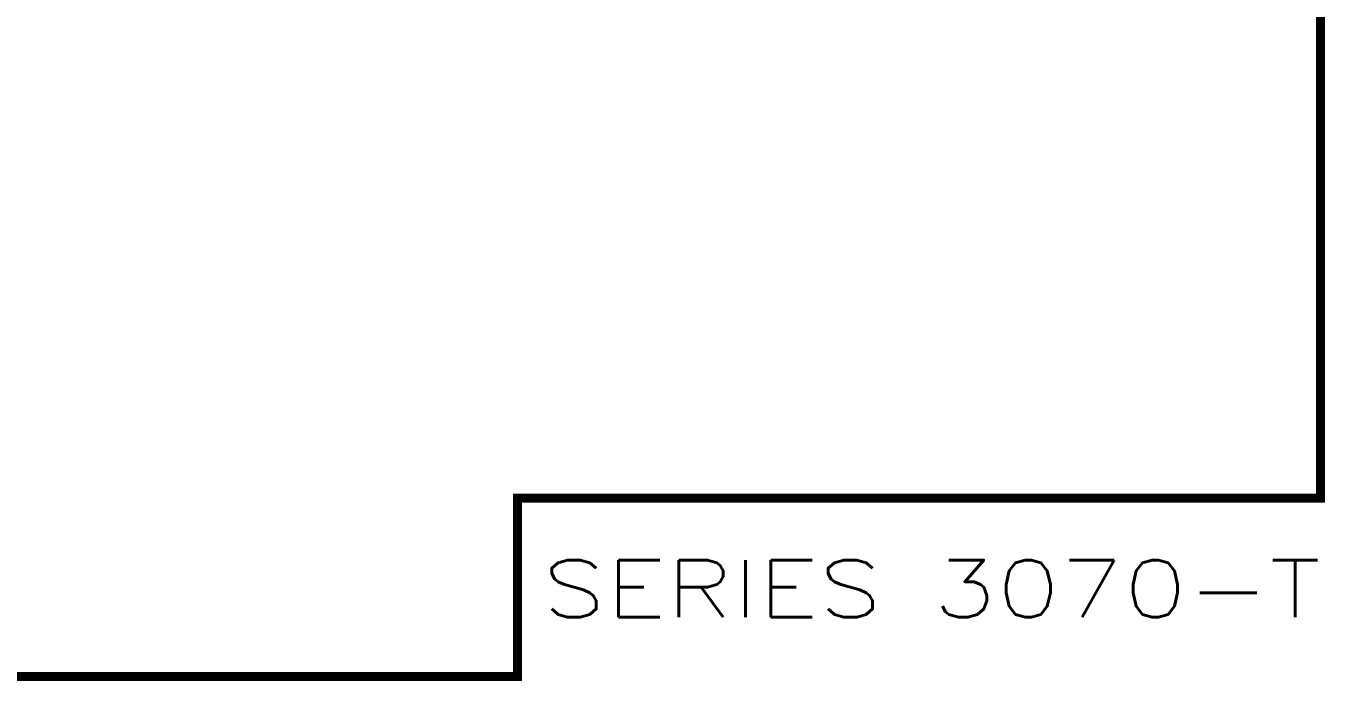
# Model space of a CAD drawing. Extents: x -10.3 to 43.3, y -15.2 to 27.6.
# Drawn here: x 5 to 19.56, y -15.2 to -7.86 of the extents above; entities that cross this region are included whole.
import ezdxf
from ezdxf.enums import TextEntityAlignment as Align

# ---------------------------------------------------------------- set-up
doc = ezdxf.new("R2010")
doc.units = 0
doc.header["$LTSCALE"] = 0.25
doc.header["$MEASUREMENT"] = 0
doc.layers.get('0').update_dxf_attribs({"linetype": 'CONTINUOUS'})
doc.layers.add('TITLE-BLOCK', color=7, linetype='CONTINUOUS')
doc.styles.add('ROMANT', font='romant')
doc.styles.add('SIMPLEX-050', font='simplex.shx', dxfattribs={"height": 0.05})
doc.styles.add('SIMPLEX-094', font='simplex.shx', dxfattribs={"height": 0.094})

# ---------------------------------------------------------------- blocks, each defined once
blk = doc.blocks.new('A-SIZE_P_QS')
at = {"const_width": 0.025}
blk.add_lwpolyline([(7.751, 0.5), (7.751, 10.312), (0.313, 10.312), (0.313, 0), (5.501, 0), (5.501, 0.5)], close=True, dxfattribs=at)
for tag, p, style in [('DWG_NO', (6.3463, 10.0838), 'SIMPLEX-094'), ('DATE', (6.0774, 9.7038), 'SIMPLEX-094'), ('SCALE', (0.9876, 8.9392), 'ROMANT')]:
    blk.add_attdef(tag, p, '', height=0.094, dxfattribs=dict(style=style))
for tag, height, style, width, p, p2 in [('DWG_NO_F', 0.094, 'SIMPLEX-094', 1.745692, (6.3468, 10.0837), (7.683, 10.0837)), ('PRODUCT', 0.25, 'ROMANT', 1.349007, (3.038, 9.812), (5.463, 9.812)), ('PRODUCT', 0.16, 'SIMPLEX-050', 20.447274, (5.57, 0.1665), (7.751, 0.1665))]:
    blk.add_attdef(tag, text='', height=height, dxfattribs=dict(style=style, width=width)).set_placement(p, p2, align=Align.FIT)

msp = doc.modelspace()

# ---------------------------------------------------------------- block references
at = {"layer": 'TITLE-BLOCK'}
ref = msp.add_blockref('A-SIZE_P_QS', (-11.495, -15.154), dxfattribs=dict(at, xscale=4, yscale=4, zscale=4))
ref.add_attrib('PRODUCT', 'SERIES 3070-T', dxfattribs={"layer": '0', "height": 0.64, "style": 'SIMPLEX-050', "width": 1.163666}).set_placement((10.785, -14.488), (19.509, -14.488), align=Align.FIT)

doc.saveas('drawing.dxf')
